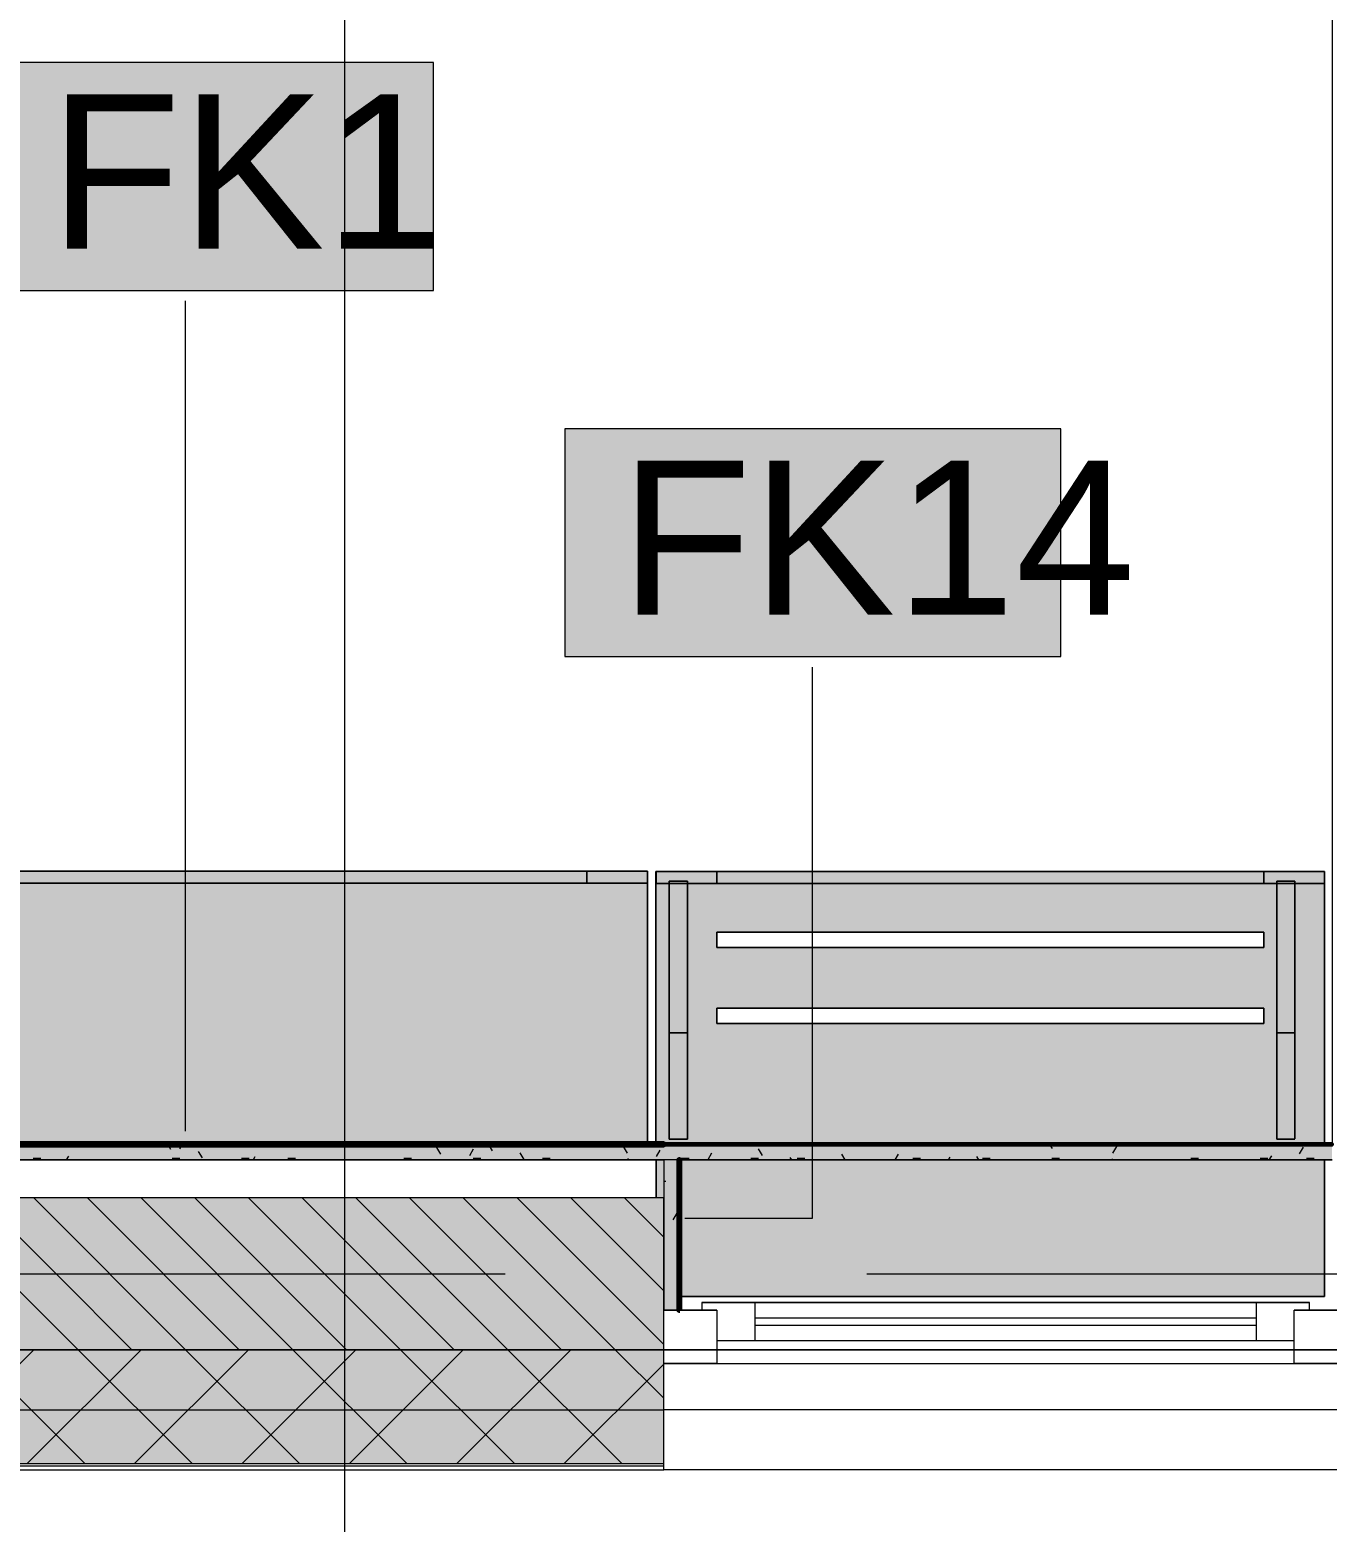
# Model space of a CAD drawing. Header units: millimetres. Extents: x -3817 to 677485, y -22715 to 103890.
# Drawn here: x 657471 to 659179, y 1549 to 3514 of the extents above; entities that cross this region are included whole.
import ezdxf

# ---------------------------------------------------------------- set-up
doc = ezdxf.new("R2010")
doc.units = ezdxf.units.MM
doc.layers.add('PDF _Геометрия', color=7, linetype='Continuous', true_color=0x1d1d1d)
doc.layers.add('PDF _Сплошная заливка', color=7, linetype='Continuous', true_color=0xffffff)
doc.layers.add('PDF _Текст', color=7, linetype='Continuous')
doc.styles.add('PDF GOST-Common', font='arial.ttf')

msp = doc.modelspace()

# ---------------------------------------------------------------- hatches: boundary and pattern name
at = {"layer": 'PDF _Сплошная заливка', "true_color": 0xeae6de, "transparency": 33554559}
msp.add_hatch(color=254, dxfattribs=at).paths.add_polyline_path([(657255.5, 2046.4), (657255.5, 2046.9), (658284, 2046.9), (658284, 2406.3), (657223.8, 2406.3), (657223.8, 2046.4)])
h = msp.add_hatch(color=254, dxfattribs=at)
h.paths.add_polyline_path([(658305.5, 2045.9), (659175.5, 2045.9), (659175.5, 2405.8), (658295.2, 2405.8), (658295.7, 2046.9), (658305.5, 2046.9)], flags=0)
h.paths.add_polyline_path([(658375.2, 2205.8), (658375.2, 2225.8), (659095.5, 2225.8), (659095.5, 2205.8), (658819.7, 2205.8)], flags=0)
h.paths.add_polyline_path([(658375.2, 2305.8), (658375.2, 2325.8), (659095.5, 2325.8), (659095.5, 2305.8), (658819.7, 2305.8)], flags=0)
at = {"layer": 'PDF _Сплошная заливка', "transparency": 33554559}
for points in [[(659178.4, 2025.9), (659185.5, 2025.9), (659185.5, 2045.9), (644125.5, 2045.9), (644126.5, 2025.9), (658819.7, 2025.9)], [(658305.5, 1827.9), (658325.5, 1827.9), (658325.5, 2025.9), (658305.5, 2025.9), (658305.5, 1922.8)]]:
    msp.add_hatch(color=256, dxfattribs=at).paths.add_polyline_path(points)
at = {"layer": 'PDF _Сплошная заливка', "true_color": 0xeae6de, "transparency": 33554559}
h = msp.add_hatch(color=254, dxfattribs=at)
h.paths.add_polyline_path([(658326.5, 1845.9), (659175.5, 1845.9), (659175.5, 2025.9), (658326.5, 2025.9), (658326.5, 1922.8)], flags=0)
h.paths.add_polyline_path([(658305.5, 1975.9), (658305.5, 2025.9), (658295.5, 2025.9), (658295.5, 1975.9)], flags=0)
at = {"layer": 'PDF _Сплошная заливка', "transparency": 33554559}
h = msp.add_hatch(color=256, dxfattribs=at)
h.paths.add_polyline_path([(661005.5, 1775.9), (661905.5, 1775.9), (661905.5, 1975.9), (661005.5, 1975.9), (661005.5, 1922.8)], flags=0)
h.paths.add_polyline_path([(665755.5, 1775.9), (665755.5, 1975.9), (665505.5, 1975.9), (665505.5, 1775.9)], flags=0)
h.paths.add_polyline_path([(658102.3, 1775.9), (658305.5, 1775.9), (658305.5, 1975.9), (657255.5, 1975.9), (657255.5, 1775.9)], flags=0)
h.paths.add_polyline_path([(673505.5, 1775.9), (673505.5, 1975.9), (673205.5, 1975.9), (673205.5, 1775.9)], flags=0)
h.paths.add_polyline_path([(662805.5, 1775.9), (663705.5, 1775.9), (663705.5, 1975.9), (662805.5, 1975.9), (662805.5, 1922.8)], flags=0)
h.paths.add_polyline_path([(671405.5, 1775.9), (671405.5, 1975.9), (670905.5, 1975.9), (670905.5, 1775.9), (671015.1, 1775.9)], flags=0)
h.paths.add_polyline_path([(668055.5, 1775.9), (669105.5, 1775.9), (669105.5, 1975.9), (668055.5, 1975.9), (668055.5, 1922.8)], flags=0)
h.paths.add_polyline_path([(653805.5, 1775.9), (653805.5, 1975.9), (652905.5, 1975.9), (652905.5, 1775.9), (653798.1, 1775.9)], flags=0)
h.paths.add_polyline_path([(654955.5, 1775.9), (654955.5, 1975.9), (654705.5, 1975.9), (654705.5, 1775.9)], flags=0)
h.paths.add_polyline_path([(646855.5, 1775.9), (646855.5, 1975.9), (646605.5, 1975.9), (646605.5, 1775.9), (646624.3, 1775.9)], flags=0)
h.paths.add_polyline_path([(649155.5, 1775.9), (650205.5, 1775.9), (650205.5, 1975.9), (649155.5, 1975.9)], flags=0)
h.paths.add_polyline_path([(644005.5, 1775.9), (644805.5, 1775.9), (644805.5, 1975.9), (644005.5, 1975.9), (644005.5, 1922.8)], flags=0)
h = msp.add_hatch(color=256, dxfattribs=at)
h.paths.add_polyline_path([(672305.5, 1625.9), (673505.5, 1625.9), (673505.5, 1775.9), (672305.5, 1775.9)], flags=0)
h.paths.add_polyline_path([(676754.1, 1625.9), (677155.5, 1625.9), (677155.5, 1775.9), (675805.5, 1775.9), (675805.5, 1625.9)], flags=0)
h.paths.add_polyline_path([(668055.5, 1625.9), (669105.5, 1625.9), (669105.5, 1775.9), (668055.5, 1775.9)], flags=0)
h.paths.add_polyline_path([(644005.5, 1625.9), (644805.5, 1625.9), (644805.5, 1775.9), (644005.5, 1775.9)], flags=0)
h.paths.add_polyline_path([(658102.3, 1625.9), (658305.5, 1625.9), (658305.5, 1775.9), (657255.5, 1775.9), (657255.5, 1625.9)], flags=0)
h.paths.add_polyline_path([(645705.5, 1625.9), (646855.5, 1625.9), (646855.5, 1775.9), (645705.5, 1775.9)], flags=0)
h.paths.add_polyline_path([(643105.5, 1625.9), (643105.5, 1775.9), (641285.5, 1775.9), (641285.5, 1625.9), (642320, 1625.9)], flags=0)
h.paths.add_polyline_path([(671405.5, 1625.9), (671405.5, 1775.9), (670005.5, 1775.9), (670005.5, 1625.9), (671015.1, 1625.9)], flags=0)
h.paths.add_polyline_path([(661905.5, 1625.9), (661905.5, 1775.9), (661005.5, 1775.9), (661005.5, 1625.9)], flags=0)
h.paths.add_polyline_path([(663705.5, 1625.9), (663705.5, 1775.9), (662805.5, 1775.9), (662805.5, 1625.9)], flags=0)
h.paths.add_polyline_path([(649155.5, 1625.9), (650205.5, 1625.9), (650205.5, 1775.9), (649155.5, 1775.9)], flags=0)
h.paths.add_polyline_path([(651105.5, 1625.9), (652005.5, 1625.9), (652005.5, 1775.9), (651105.5, 1775.9)], flags=0)
h.paths.add_polyline_path([(659205.5, 1625.9), (660105.5, 1625.9), (660105.5, 1775.9), (659205.5, 1775.9)], flags=0)
h.paths.add_polyline_path([(654955.5, 1625.9), (654955.5, 1775.9), (652905.5, 1775.9), (652905.5, 1625.9), (654705.5, 1625.9)], flags=0)
h.paths.add_polyline_path([(665755.5, 1625.9), (665755.5, 1775.9), (664605.5, 1775.9), (664605.5, 1625.9), (665276.1, 1625.9)], flags=0)

# ---------------------------------------------------------------- linework, layer by layer
at = {"layer": 'PDF _Геометрия', "color": 9, "lineweight": 9, "true_color": 0xc0c0c0}
for points in [[(659695.5, 11483.9), (659695.5, 11495.9), (659425.5, 11495.9), (659425.5, 11475.9), (659425.5, 11275.9), (659425.5, 12475.9), (659205.5, 12475.9), (657170.5, 12475.9), (657170.5, 12275.9), (657170.5, 12255.9), (659185.5, 12255.9), (659185.5, 2045.9), (644126.5, 2045.9)], [(659175.5, 2025.9), (659185.5, 2025.9), (644126.5, 2025.9), (644805.5, 2025.9)], [(657213.8, 2025.9), (658295.5, 2025.9)], [(659205.5, 1775.9), (658305.5, 1775.9)]]:
    msp.add_lwpolyline(points, dxfattribs=at)
at = {"layer": 'PDF _Геометрия', "color": 253, "lineweight": 9, "true_color": 0xaaaaaa}
for points in [[(657885.5, -30.4), (657885.5, 2469.6), (657885.5, 4793.1)], [(656508.9, 1875.9), (658096.4, 1875.9)], [(658572.7, 1875.9), (659207.7, 1875.9)], [(658375.5, 1827.9), (658305.5, 1827.9)], [(658425.5, 1817.9), (659085.5, 1817.9)], [(659205.5, 1827.9), (659135.5, 1827.9)], [(659085.5, 1807.9), (658425.5, 1807.9)], [(658305.5, 1757.9), (659205.5, 1757.9)]]:
    msp.add_lwpolyline(points, dxfattribs=at)
at = {"layer": 'PDF _Геометрия', "color": 7, "lineweight": 9}
for points in [[(658002.2, 3471.2), (657349.1, 3471.2), (657349.1, 3171.2), (658002.2, 3171.2)], [(658828.1, 2988.9), (658175, 2988.9), (658175, 2688.9), (658828.1, 2688.9)], [(657255.5, 1775.9), (658305.5, 1775.9)]]:
    msp.add_lwpolyline(points, close=True, dxfattribs=at)
for points in [[(657675.7, 2063.8), (657675.7, 3157.3)], [(658333.3, 1949.1), (658501.5, 1949.1), (658501.5, 2675.1)], [(657255.5, 1696.9), (658305.5, 1696.9)], [(657255.5, 1625.9), (658305.5, 1625.9)], [(657255.5, 1622.9), (658305.5, 1622.9)]]:
    msp.add_lwpolyline(points, dxfattribs=at)
at = {"layer": 'PDF _Геометрия', "color": 8, "lineweight": 9, "true_color": 0x808080}
for points in [[(658284, 2046.8), (658284, 2406.3), (657223.8, 2406.3), (658284, 2406.3)], [(658284, 2406.3), (658284, 2390.3)], [(658295.2, 2405.8), (659175.5, 2405.8), (659175.5, 2045.9), (658305.5, 2045.9), (659175.5, 2045.9), (659175.5, 2405.8), (658295.2, 2405.8), (658295.2, 2046.8)], [(659175.5, 2405.8), (659175.5, 2389.8)], [(658375.2, 2325.8), (659095.5, 2325.8), (659095.5, 2305.8), (658375.2, 2305.8)], [(658375.2, 2325.8), (658375.2, 2305.8), (659095.5, 2305.8), (659095.5, 2325.8)], [(658375.2, 2225.8), (659095.5, 2225.8), (659095.5, 2205.8), (658375.2, 2205.8)], [(658375.2, 2225.8), (658375.2, 2205.8), (659095.5, 2205.8), (659095.5, 2225.8)], [(658295.5, 1975.9), (658295.5, 2025.9)], [(659175.5, 2025.9), (659175.5, 1845.9), (658326.5, 1845.9), (659175.5, 1845.9)]]:
    msp.add_lwpolyline(points, close=True, dxfattribs=at)
for points in [[(657224, 2406.3), (658284, 2406.3), (657224, 2406.3)], [(658204, 2406.3), (657304, 2406.3), (658204, 2406.3)], [(658295.5, 2405.8), (659175.5, 2405.8), (658295.5, 2405.8)], [(658375.5, 2405.8), (659095.5, 2405.8), (658375.5, 2405.8)]]:
    msp.add_lwpolyline(points, dxfattribs=at)
at = {"layer": 'PDF _Геометрия', "color": 254, "lineweight": 9, "true_color": 0xd5d3cf}
for points in [[(658204, 2390.3), (658204, 2406.3)], [(658375.5, 2405.8), (658375.5, 2389.8)], [(659095.5, 2405.8), (659095.5, 2389.8)], [(658336.5, 2393.2), (658336.5, 2389.8), (658312.5, 2389.8), (658312.5, 2393.2)], [(658336.5, 2393.2), (658312.5, 2393.2)], [(659136.5, 2393.2), (659136.5, 2389.8), (659136.5, 2393.2), (659136.5, 2389.8), (659112.5, 2389.8), (659112.5, 2393.2)], [(659136.5, 2393.2), (659112.5, 2393.2)], [(658336.5, 2193.2), (658312.5, 2193.2)], [(659136.5, 2193.2), (659112.5, 2193.2)]]:
    msp.add_lwpolyline(points, close=True, dxfattribs=at)
at = {"layer": 'PDF _Геометрия', "color": 253, "lineweight": 9, "true_color": 0xaba79f}
for points in [[(658295.5, 2389.8), (658295.5, 2405.2)], [(658311.2, 2389.8), (658295.5, 2389.8)], [(658336.5, 2193.2), (658336.5, 2389.8)], [(659095.5, 2389.8), (658375.5, 2389.8)], [(659175.5, 2389.8), (659136.5, 2389.8)], [(658312.5, 2053.2), (658336.5, 2053.2)], [(659136.5, 2053.2), (659112.5, 2053.2)]]:
    msp.add_lwpolyline(points, close=True, dxfattribs=at)
for points in [[(657223.8, 2393.2), (657245.8, 2393.2), (657245.8, 2053.2), (657245.8, 2390.3), (658284, 2390.3), (657245.8, 2390.3)], [(658204, 2390.3), (657304, 2390.3), (658204, 2390.3)], [(658312.5, 2388.6), (658312.5, 2053.2), (658312.5, 2393.2), (658336.5, 2393.2), (658336.5, 2053.2), (658336.5, 2389.8), (659112.5, 2389.8), (658336.5, 2389.8)], [(658312.5, 2193.2), (658312.5, 2388.6), (658312.5, 2193.2)], [(659112.5, 2389.8), (659112.5, 2053.2), (659112.5, 2393.2), (659136.5, 2393.2), (659136.5, 2053.7), (659136.5, 2389.8)], [(659112.5, 2389.8), (659112.5, 2193.2), (659112.5, 2389.8)], [(659136.5, 2389.8), (659136.5, 2193.2), (659136.5, 2389.8)], [(659175.5, 2045.9), (658305.5, 2045.9), (659175.5, 2045.9)]]:
    msp.add_lwpolyline(points, dxfattribs=at)
at = {"layer": 'PDF _Геометрия', "color": 254, "lineweight": 9, "true_color": 0xd5d3cf}
for points in [[(658312.5, 2389.8), (658312.5, 2393.2), (658312.5, 2389.8)], [(658336.5, 2389.8), (658336.5, 2393.2), (658336.5, 2389.8)], [(659112.5, 2393.2), (659112.5, 2389.8), (659112.5, 2393.2)]]:
    msp.add_lwpolyline(points, dxfattribs=at)
at = {"layer": 'PDF _Геометрия', "color": 254, "lineweight": 9, "true_color": 0xeae9e7}
for points in [[(658312.5, 2389.8), (658336.5, 2389.8)], [(659112.5, 2389.8), (659136.5, 2389.8)]]:
    msp.add_lwpolyline(points, dxfattribs=at)
at = {"layer": 'PDF _Геометрия', "color": 231, "lineweight": 70, "true_color": 0xff80c0}
msp.add_lwpolyline([(657255.5, 2045.9), (658305.5, 2045.9), (658305.5, 2046.9), (657255.5, 2046.9)], close=True, dxfattribs=at)
at = {"layer": 'PDF _Геометрия', "color": 253, "lineweight": 9, "true_color": 0x9b9b9b}
for points in [[(657600.4, 2045.9), (657599.7, 2044.6)], [(657656.4, 2039.7), (657652.9, 2045.9)], [(657670.8, 2045.9), (657667.7, 2040.5)], [(657970.2, 2044.8), (657969.6, 2045.9)], [(658079.9, 2037.8), (658075.2, 2045.9)], [(658093.2, 2045.9), (658091.2, 2042.4)], [(658515.5, 2045.9), (658514.6, 2044.3)], [(658817.1, 2041), (658814.3, 2045.9)], [(657475.3, 2028.3), (657485.4, 2028.3)], [(657521.5, 2031), (657518.5, 2025.9)], [(657658.2, 2028.3), (657668.3, 2028.3)], [(657698.1, 2028.5), (657693, 2037.2)], [(657749.6, 2028.3), (657759.7, 2028.3)], [(657767.2, 2029.9), (657764.9, 2025.9)], [(657810.6, 2028.3), (657820.7, 2028.3)], [(657963, 2028.3), (657973.1, 2028.3)], [(658011.8, 2033.7), (658006.8, 2042.4)], [(658054.6, 2040), (658049.5, 2031.3)], [(658054.4, 2028.3), (658064.5, 2028.3)], [(658121.5, 2026.6), (658116.5, 2035.3)], [(658145.9, 2028.3), (658155.9, 2028.3)], [(658257.6, 2034.8), (658252.5, 2043.5)], [(658258.7, 2027.7), (658257.6, 2025.9)], [(658300.3, 2038.9), (658295.3, 2030.2)], [(658328.8, 2028.3), (658338.8, 2028.3)], [(658368.3, 2034.8), (658363.3, 2026.1)], [(658420.2, 2028.3), (658430.3, 2028.3)], [(658435.3, 2031.8), (658430.2, 2040.5)], [(658473.9, 2025.9), (658471.9, 2029.3)], [(658481.2, 2028.3), (658491.2, 2028.3)], [(658544.3, 2025.9), (658539.9, 2033.4)], [(658614.1, 2033.7), (658609.5, 2025.9)], [(658633.6, 2028.3), (658643.6, 2028.3)], [(658682.1, 2029.6), (658679.9, 2025.9)], [(658720.3, 2025.9), (658717.6, 2030.4)], [(658725, 2028.3), (658735.1, 2028.3)], [(658816.4, 2028.3), (658826.5, 2028.3)], [(658896.2, 2025.9), (658895.3, 2027.4)], [(658901.4, 2043.8), (658896.4, 2035)], [(658999.3, 2028.3), (659009.4, 2028.3)], [(659090.8, 2028.3), (659100.8, 2028.3)], [(659105.5, 2031.5), (659102.3, 2025.9)], [(659147.2, 2042.7), (659142.2, 2034)], [(659151.7, 2028.3), (659161.8, 2028.3)], [(658305.5, 1997.8), (658308.3, 1997.8)], [(658322.6, 1955.6), (658317.6, 1946.9)]]:
    msp.add_lwpolyline(points, dxfattribs=at)
at = {"layer": 'PDF _Геометрия', "color": 9, "lineweight": 9, "true_color": 0xc1bbaf}
msp.add_lwpolyline([(658295.5, 2045.9), (658305.5, 2045.9), (658295.2, 2045.9)], dxfattribs=at)
at = {"layer": 'PDF _Геометрия', "color": 231, "lineweight": 53, "true_color": 0xeaa7bf}
for points in [[(658305.5, 2046.9), (659175, 2046.9)], [(659175.5, 2045.9), (658305.5, 2045.9)]]:
    msp.add_lwpolyline(points, dxfattribs=at)
at = {"layer": 'PDF _Геометрия', "color": 231, "lineweight": 53, "true_color": 0xff80c0}
msp.add_lwpolyline([(659175.5, 2046.9), (659185, 2046.9), (659185, 2045.9), (659175.5, 2045.9)], dxfattribs=at)
at = {"layer": 'PDF _Геометрия', "color": 9, "lineweight": 9, "true_color": 0xcbc7bf}
for points in [[(658295.5, 2025.9), (658305.5, 2025.9)], [(658326.5, 2025.9), (659175.5, 2025.9)]]:
    msp.add_lwpolyline(points, dxfattribs=at)
at = {"layer": 'PDF _Геометрия', "color": 9, "lineweight": 9, "true_color": 0xc0c0c0}
for points in [[(658325.5, 1827.9), (658325.5, 2025.9), (658305.5, 2025.9), (658305.5, 1827.9)], [(658305.5, 1775.9), (658305.5, 1975.9), (657255.5, 1975.9), (657255.5, 1775.9), (657255.5, 1617.9), (658305.5, 1617.9)], [(658305.5, 1617.9), (658305.5, 1775.9), (659205.5, 1775.9), (659205.5, 1617.9)]]:
    msp.add_lwpolyline(points, close=True, dxfattribs=at)
at = {"layer": 'PDF _Геометрия', "color": 7, "lineweight": 70, "true_color": 0xffd2ff}
msp.add_lwpolyline([(658326.5, 1827.9), (658326.5, 2025.9), (658325.5, 2025.9), (658325.5, 1827.9)], close=True, dxfattribs=at)
at = {"layer": 'PDF _Геометрия', "lineweight": 9}
for points in [[(657684.4, 1625.9), (657534.4, 1775.9), (657334.4, 1975.9)], [(657605.1, 1775.9), (657405.1, 1975.9)], [(657825.8, 1625.9), (657675.8, 1775.9), (657475.8, 1975.9)], [(657746.5, 1775.9), (657546.5, 1975.9)], [(657967.2, 1625.9), (657817.2, 1775.9), (657617.2, 1975.9)], [(657887.9, 1775.9), (657687.9, 1975.9)], [(658108.7, 1625.9), (657958.7, 1775.9), (657758.7, 1975.9)], [(658029.4, 1775.9), (657829.4, 1975.9)], [(658250.1, 1625.9), (658100.1, 1775.9), (657900.1, 1975.9)], [(658170.8, 1775.9), (657970.8, 1975.9)], [(658305.5, 1711.9), (658241.5, 1775.9), (658041.5, 1975.9)], [(658305.5, 1782.6), (658112.2, 1975.9)], [(658305.5, 1853.3), (658182.9, 1975.9)], [(658305.5, 1924), (658253.6, 1975.9)], [(657543, 1625.9), (657393, 1775.9), (657255.5, 1913.3)], [(657325.8, 1625.9), (657475.8, 1775.9)], [(657467.2, 1625.9), (657617.2, 1775.9)], [(657608.7, 1625.9), (657758.7, 1775.9)], [(657750.1, 1625.9), (657900.1, 1775.9)], [(657891.5, 1625.9), (658041.5, 1775.9)], [(658032.9, 1625.9), (658182.9, 1775.9)], [(658174.3, 1625.9), (658305.5, 1757)]]:
    msp.add_lwpolyline(points, dxfattribs=at)
at = {"layer": 'PDF _Геометрия', "color": 253, "lineweight": 13, "true_color": 0xaaaaaa}
for points in [[(659155.5, 1837.9), (658355.5, 1837.9), (658355.5, 1827.9), (658375.5, 1827.9), (658375.5, 1787.9), (659135.5, 1787.9), (659135.5, 1827.9), (659155.5, 1827.9)], [(658305.5, 1757.9), (658305.5, 1827.9), (658375.5, 1827.9), (658375.5, 1757.9)], [(659135.5, 1757.9), (659135.5, 1827.9), (659205.5, 1827.9), (659205.5, 1757.9)]]:
    msp.add_lwpolyline(points, close=True, dxfattribs=at)
for points in [[(658355.5, 1837.9), (659155.5, 1837.9)], [(658425.5, 1837.9), (658425.5, 1787.9)], [(659085.5, 1837.9), (659085.5, 1787.9)]]:
    msp.add_lwpolyline(points, dxfattribs=at)
at = {"layer": 'PDF _Геометрия', "color": 116, "lineweight": 13, "true_color": 0x008040}
msp.add_lwpolyline([(659205.5, 1696.9), (658305.5, 1696.9)], dxfattribs=at)
at = {"layer": 'PDF _Сплошная заливка', "lineweight": 9, "transparency": 33554559}
for points in [[(658002.2, 3471.2), (657349.1, 3471.2), (658002.2, 3171.2), (657349.1, 3171.2)], [(658828.1, 2988.9), (658175, 2988.9), (658828.1, 2688.9), (658175, 2688.9)]]:
    msp.add_solid(points, dxfattribs=at)
at = {"layer": 'PDF _Сплошная заливка', "color": 254, "lineweight": 35, "true_color": 0xffb9dc, "transparency": 33554559}
msp.add_solid([(658305.5, 2045.9), (658305.5, 2046.9), (658102.3, 2045.9)], dxfattribs=at)
at = {"layer": 'PDF _Сплошная заливка', "color": 254, "lineweight": 35, "true_color": 0xeac4cd, "transparency": 33554559}
msp.add_solid([(659175.5, 2045.9), (659175, 2046.9), (659095.5, 2045.9)], dxfattribs=at)
at = {"layer": 'PDF _Сплошная заливка', "color": 7, "lineweight": 35, "true_color": 0xffd2ff, "transparency": 33554559}
msp.add_solid([(658325.5, 1827.9), (658326.5, 1827.9), (658325.5, 1922.8)], dxfattribs=at)

# ---------------------------------------------------------------- texts
at = {"layer": 'PDF _Текст', "char_height": 203.2, "attachment_point": 4, "style": 'PDF GOST-Common'}
for s, insert in [('FK1', (657496.2, 3327.8)), ('FK14', (658247.8, 2845.5))]:
    msp.add_mtext(s, dxfattribs=dict(at, insert=insert))

doc.saveas('drawing.dxf')
